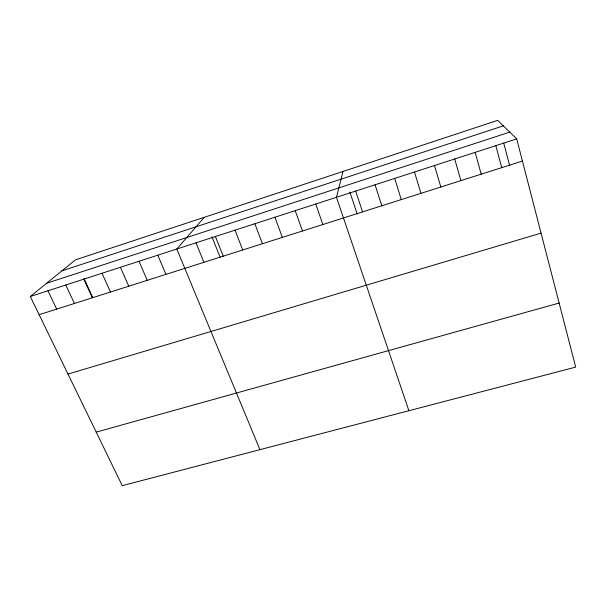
<?xml version="1.0" encoding="UTF-8"?>
<svg xmlns="http://www.w3.org/2000/svg" width="606" height="606" viewBox="0 0 606 606"><rect width="100%" height="100%" fill="white"/><g stroke="black" fill="none" stroke-linecap="round" stroke-linejoin="round"><path stroke-width="0.91" d="M343.011 171.453L336.466 197.298L408.898 410.716M204.222 217.312L176.8 249.036L259.936 449.66M30.3 296.501L75.424 259.868L497.723 120.336L516.706 138.895L575.7 367.107L122.245 485.664L30.3 296.501L516.706 138.895M61.857 270.874L503.359 125.851M46.579 283.282L509.782 132.123M39.14 314.688L522.44 161.075M68.008 374.069L541.067 233.121M96.225 432.123L559.141 303.053M47.95 290.782L56.699 309.105M65.781 285.002L74.432 303.47M83.992 278.525L92.832 297.766M83.802 279.169L92.354 297.773M102.013 273.268L110.459 292.016M120.412 267.307L128.76 286.206M139.009 261.277L147.25 280.328M157.802 255.187L165.938 274.389M196.003 242.809L203.911 262.315M215.418 236.522L223.205 256.186M211.994 236.848L220.122 257.315M235.045 230.159L242.703 249.983M254.884 223.735L262.421 243.718M274.942 217.236L282.351 237.385M295.22 210.661L302.5 230.977M315.734 204.017L322.877 224.5M349.897 192.132L357.214 214.1M355.669 191.079L362.547 211.895M375.069 184.792L381.81 205.767M394.665 178.444L401.278 199.586M414.474 172.028L420.95 193.329M434.487 165.536L440.82 187.012M454.712 158.984L460.901 180.633M475.157 152.364L481.202 174.18M495.822 145.667L501.707 167.657M503.722 143.054L509.775 165.968"/></g></svg>
